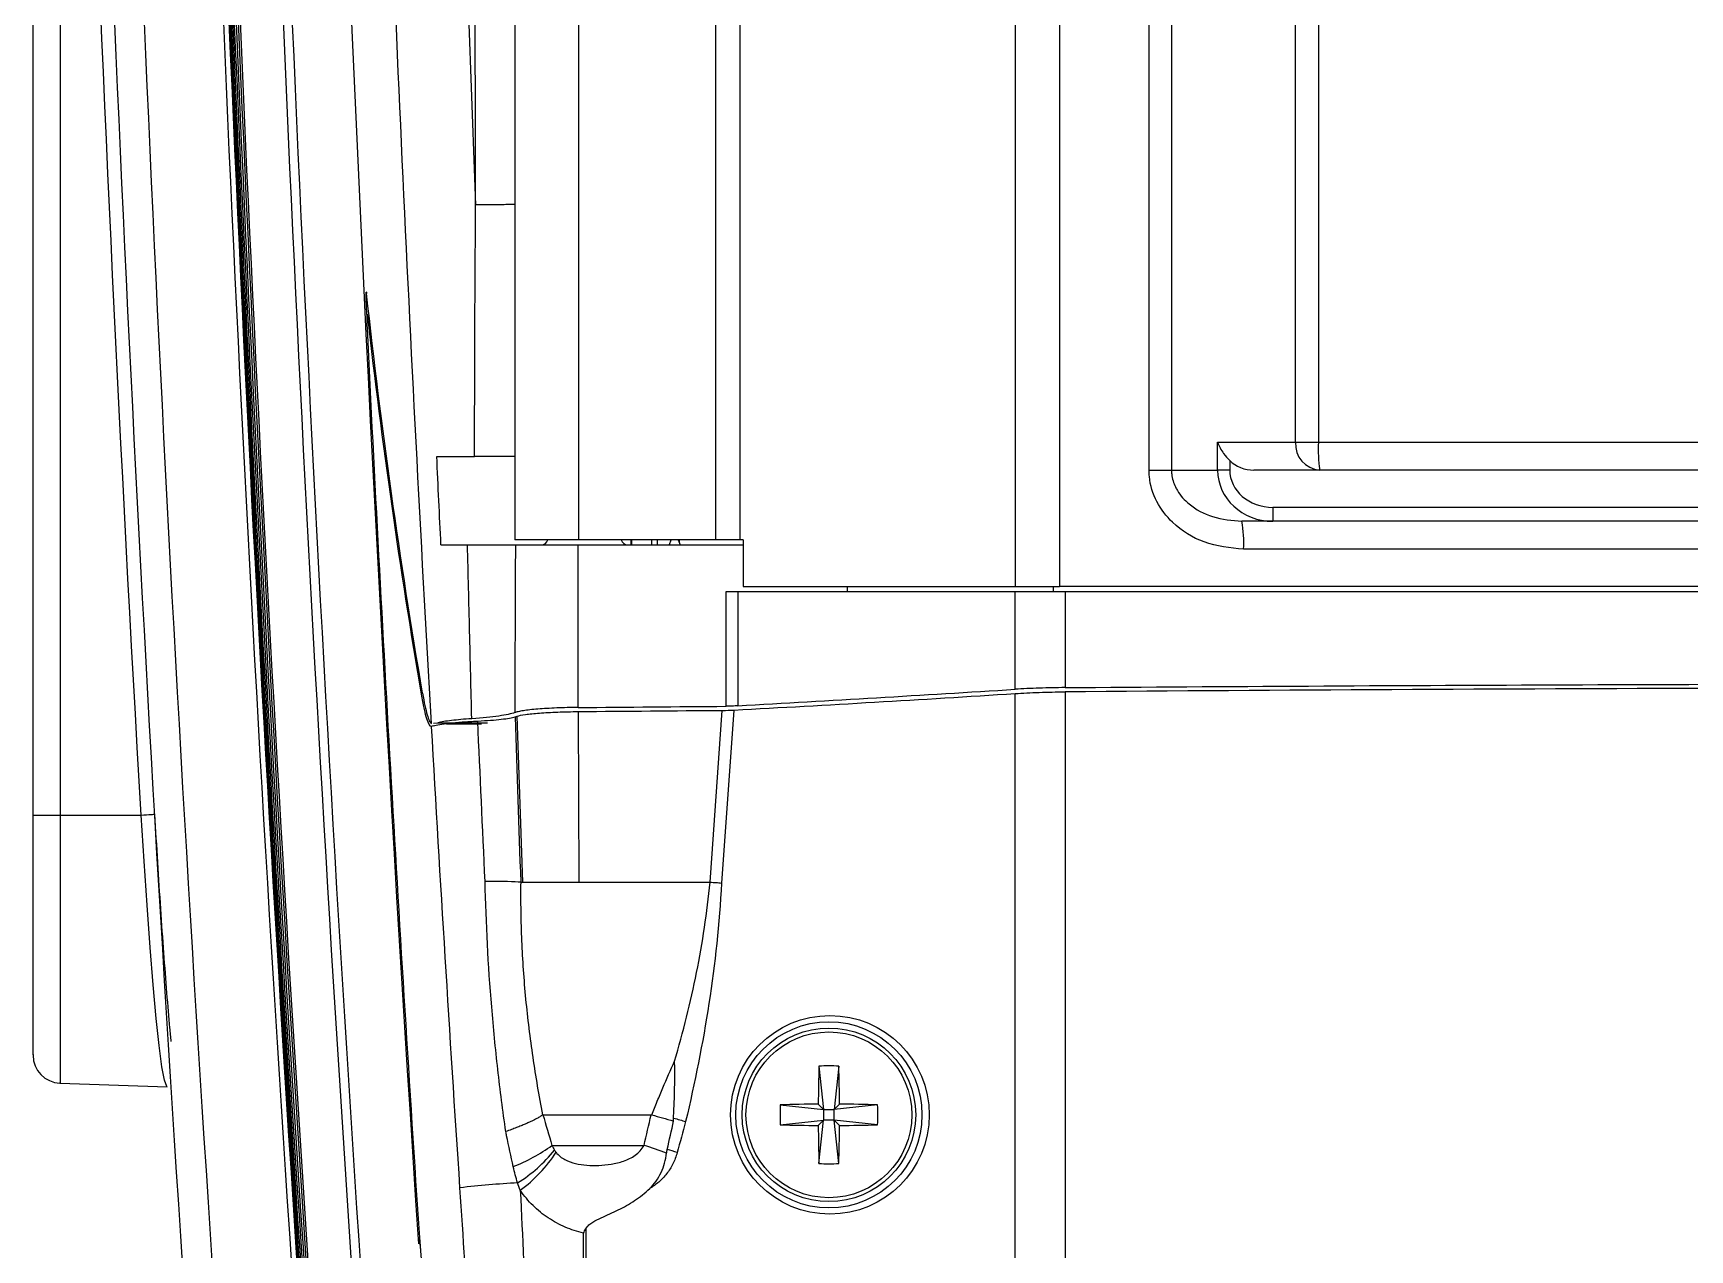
# Model space of a CAD drawing. Extents: x 14.8 to 109.8, y 1.6 to 86.6.
# Drawn here: x 44.698 to 48.258, y 5.085 to 7.7 of the extents above; entities that cross this region are included whole.
import ezdxf

# ---------------------------------------------------------------- set-up
doc = ezdxf.new("R2010")
doc.units = 0
doc.header["$MEASUREMENT"] = 0
doc.layers.add('OBJECT', color=7, linetype='CONTINUOUS')

msp = doc.modelspace()

# ---------------------------------------------------------------- linework, layer by layer
at = {"layer": 'OBJECT'}
for p, q in [((46.8094, 6.5107), (46.8094, 12.4804)), ((46.9041, 12.4807), (46.9041, 6.5107)), ((47.0963, 6.7607), (47.0963, 12.4807)), ((47.1444, 12.4807), (47.1444, 6.7607)), ((47.411, 6.8207), (47.411, 12.4807)), ((47.46, 12.4807), (47.46, 6.8207)), ((45.7333, 11.0507), (45.7333, 6.6107)), ((45.8703, 11.0481), (45.8703, 6.6107)), ((46.1655, 6.6107), (46.1655, 11.0476)), ((46.2171, 11.0474), (46.2171, 6.6107)), ((44.7562, 10.6659), (44.7562, 6.0194)), ((44.6983, 6.0194), (44.6983, 9.2435)), ((45.4155, 7.0951), (45.4146, 7.1139)), ((47.2436, 6.8207), (47.411, 6.8207)), ((47.2436, 6.7607), (47.2436, 6.8207)), ((47.411, 6.8207), (47.46, 6.8207)), ((47.46, 6.8207), (48.3458, 6.8207)), ((47.2696, 6.781), (47.2696, 6.7607)), ((47.0963, 6.7607), (47.1444, 6.7607)), ((47.1444, 6.7607), (47.2436, 6.7607)), ((47.2696, 6.7607), (47.2436, 6.7607)), ((47.463, 6.7607), (47.3215, 6.7607)), ((50.5437, 6.7607), (47.463, 6.7607)), ((47.362, 6.6807), (47.362, 6.6507)), ((47.362, 6.6807), (50.6447, 6.6807)), ((47.362, 6.6507), (47.2958, 6.6507)), ((50.6447, 6.6507), (47.362, 6.6507)), ((45.8703, 6.6107), (45.7333, 6.6107)), ((45.7346, 6.6001), (45.8698, 6.6001)), ((45.8698, 6.2506), (45.8698, 6.6001)), ((45.8698, 6.6001), (46.2238, 6.6001)), ((46.1655, 6.6107), (45.8703, 6.6107)), ((45.9833, 6.6001), (45.9833, 6.6107)), ((45.9838, 6.6107), (45.9838, 6.6001)), ((46.0272, 6.6107), (46.0272, 6.6001)), ((46.0394, 6.6107), (46.0394, 6.6001)), ((46.0845, 6.6107), (46.0884, 6.6001)), ((46.0871, 6.6047), (46.0871, 6.6107)), ((46.2171, 6.6107), (46.1655, 6.6107)), ((46.2238, 6.6107), (46.2171, 6.6107)), ((46.2238, 6.6107), (46.2238, 6.5107)), ((50.7074, 6.5907), (47.2992, 6.5907)), ((46.1877, 6.2533), (46.1877, 6.5001)), ((46.1877, 6.5001), (46.2125, 6.5001)), ((46.2125, 6.5001), (46.2125, 6.2541)), ((46.2125, 6.5001), (46.8084, 6.5001)), ((46.2238, 6.5107), (46.8094, 6.5107)), ((46.4485, 6.5001), (46.4485, 6.5107)), ((46.8084, 6.2897), (46.8084, 6.5001)), ((46.8084, 6.5001), (46.916, 6.5001)), ((46.8094, 6.5107), (46.9041, 6.5107)), ((46.8899, 6.5107), (46.8899, 6.5001)), ((51.0932, 6.5107), (46.9041, 6.5107)), ((46.916, 6.5001), (46.916, 6.2932)), ((46.916, 6.5001), (49.0083, 6.5001)), ((46.8084, 4.6139), (46.8084, 6.2805)), ((46.916, 6.2841), (46.916, 4.6139)), ((45.7504, 5.8751), (45.7384, 6.2319)), ((45.8713, 5.8751), (45.8702, 6.2418)), ((46.1528, 5.8751), (46.1792, 6.2443)), ((46.2042, 6.245), (46.1776, 5.8733)), ((45.5583, 6.2166), (45.568, 6.2177)), ((45.568, 6.2177), (45.6747, 6.2177)), ((45.5868, 6.2157), (45.6619, 6.2157)), ((44.7562, 6.0194), (44.9304, 6.0194)), ((45.746, 5.8751), (45.7504, 5.8751)), ((45.8713, 5.8751), (46.1528, 5.8751)), ((46.387, 5.4798), (46.3968, 5.3866)), ((46.4297, 5.4798), (46.4198, 5.3866)), ((44.7562, 5.4431), (44.9865, 5.4351)), ((46.3037, 5.3965), (46.3968, 5.3866)), ((46.3968, 5.3866), (46.3855, 5.398)), ((46.3968, 5.3866), (46.3968, 5.3636)), ((46.3968, 5.3866), (46.4198, 5.3866)), ((46.4312, 5.398), (46.4198, 5.3866)), ((46.513, 5.3965), (46.4198, 5.3866)), ((46.4198, 5.3636), (46.4198, 5.3866)), ((46.3037, 5.3538), (46.3968, 5.3636)), ((46.3855, 5.3523), (46.3968, 5.3636)), ((46.387, 5.2705), (46.3968, 5.3636)), ((46.4198, 5.3636), (46.3968, 5.3636)), ((46.4297, 5.2705), (46.4198, 5.3636)), ((46.4198, 5.3636), (46.4312, 5.3523)), ((46.513, 5.3538), (46.4198, 5.3636)), ((45.8131, 5.3094), (46.0111, 5.3094)), ((45.5315, 5.0849), (45.5283, 5.1114))]:
    msp.add_line(p, q, dxfattribs=at)
at = {"layer": 'OBJECT', "flags": 128}
for points in [[(46.0658, 6.6001), (46.066, 6.6007), (46.0696, 6.6107)], [(44.9866, 5.4367), (44.9853, 5.4358), (44.9803, 5.4493), (44.9749, 5.4783), (44.9689, 5.5238), (44.9627, 5.5819), (44.9562, 5.6543), (44.9497, 5.7349), (44.943, 5.826), (44.9367, 5.9199), (44.9304, 6.0194), (44.9304, 6.0194), (44.9304, 6.0194)], [(45.7932, 5.3751), (45.7932, 5.3751), (45.7932, 5.375)], [(46.0276, 5.3749), (46.0277, 5.3751), (46.0277, 5.3751)]]:
    msp.add_lwpolyline(points, dxfattribs=at)
at = {"layer": 'OBJECT'}
for radius in [0.2, 0.1865, 0.1782]:
    msp.add_circle((46.4083, 5.3751), radius, dxfattribs=at)
for centre, radius, start, end in [((159.0083, 12.6251), 113.7313, 180.78752, 183.794873), ((159.0083, 12.6251), 114.2405, 181.806441, 184.010579), ((159.0083, 12.6251), 114.1766, 181.806441, 184.010705), ((159.0083, 12.6251), 114.0067, 181.809738, 184.015721), ((159.0083, 12.6251), 113.9946, 181.809727, 184.013607), ((159.0083, 12.6251), 113.9943, 181.809732, 184.011601), ((159.0083, 12.6251), 113.9934, 181.809747, 184.009127), ((159.0083, 12.6251), 113.9918, 181.809771, 184.006183), ((159.0083, 12.6251), 113.9897, 181.809806, 184.002768), ((159.0083, 12.6251), 113.9869, 181.80985, 183.998883), ((159.0083, 12.6251), 113.9834, 181.809904, 183.994526), ((159.0083, 12.6251), 113.9794, 181.809968, 183.989694), ((159.0083, 12.6251), 113.9748, 181.810042, 183.984388), ((159.0083, 12.6251), 113.9708, 181.811576, 183.980027), ((159.0083, 12.6251), 113.8783, 181.811576, 183.980027), ((159.0083, 12.6251), 113.7285, 182.801774, 183.788135), ((47.4673, 6.817), 0.0564, 176.1884, 265.5983), ((47.7587, 6.8057), 0.2991, 177.1326, 188.661), ((47.0326, 6.6057), 0.2671, 356.7908, 9.7114), ((45.7903, 6.6151), 0.015, 270, 342.7885), ((45.9763, 6.6151), 0.015, 197.2115, 270), ((44.7583, 5.5031), 0.06, 180.0002, 267.6031), ((49.7603, 5.3777), 3.3749, 178.2672, 179.6561), ((46.4083, 5.0158), 0.4645, 87.3627, 92.6373), ((43.0556, 5.3777), 3.3756, 0.3438, 1.7324), ((46.7679, 5.3751), 0.4647, 177.3641, 182.6359), ((46.4058, 2.0214), 3.3767, 90.3443, 91.7324), ((46.4109, 2.0215), 3.3766, 88.2676, 89.6558), ((46.0487, 5.3751), 0.4647, 357.3641, 2.6359), ((46.4058, 8.7303), 3.3781, 268.2683, 269.6559), ((49.7603, 5.3725), 3.3749, 180.3439, 181.7328), ((43.0556, 5.3725), 3.3756, 358.2676, 359.6562), ((46.4109, 8.7302), 3.378, 270.3441, 271.7317), ((45.5971, 5.6044), 0.3656, 291.3051, 306.2128), ((45.6162, 4.0684), 1.3024, 70.0967, 72.3482), ((45.5783, 5.49), 0.3067, 301.6802, 321.5415), ((45.5647, 5.4595), 0.3055, 306.1965, 327.3323), ((45.9658, 4.9746), 0.3399, 69.9599, 73.7511), ((46.4083, 5.735), 0.465, 267.3655, 272.6345), ((45.8734, 2.9636), 2.2694, 93.3851, 96.5237)]:
    msp.add_arc(centre, radius, start, end, dxfattribs=at)
for centre, major_axis, ratio, start_param, end_param in [((47.3215, 6.8207), (0.0693, 0), 0.866025, 3.864327, 4.712389), ((47.362, 6.7607), (0.1184, 0), 0.929393, 3.141593, 4.712389), ((47.362, 6.7607), (0.0924, 0), 0.866025, 3.141593, 4.712389), ((42.9873, 26.2339), (34.7709, 0), 0.57735, 4.805039, 4.822508), ((39.4963, 45.4377), (68.1995, 0), 0.57735, 4.811028, 4.819813), ((44.5583, 26.2339), (-0.7812, 20.0739), 0.266737, 3.215683, 3.216557), ((1.9558, 45.4377), (450.0583, 0), 0.087489, 4.810118, 4.810828), ((17.0313, 26.2339), (229.5992, -0.7087), 0.08738, 4.838597, 4.839953)]:
    msp.add_ellipse(centre, major_axis=major_axis, ratio=ratio, start_param=start_param, end_param=end_param, dxfattribs=at)
msp.add_ellipse((46.4105, 5.3751), major_axis=(0.2135, 0), ratio=0.999949, dxfattribs=at)
for points, knots in [([(45.5542, 6.2161), (45.5311, 6.6196), (45.5103, 7.0232), (45.473, 7.8306), (45.4565, 8.2344), (45.4137, 9.4462), (45.3939, 10.2542), (45.3827, 11.0623)], [0, 0, 0, 0, 0.25, 0.25, 0.5, 0.5, 1, 1, 1, 1]), ([(45.55, 11.0618), (45.5577, 10.4397), (45.5701, 9.8177), (45.6035, 8.5739), (45.6246, 7.952), (45.6492, 7.3304)], [0, 0, 0, 0, 0.5, 0.5, 1, 1, 1, 1]), ([(45.6492, 7.3307), (45.649, 7.4333), (45.6484, 7.6434), (45.6478, 7.9657), (45.6472, 8.3026), (45.6467, 8.654), (45.6462, 9.0199), (45.6458, 9.4004), (45.6455, 9.7955), (45.6452, 10.205), (45.6449, 10.6292), (45.6448, 10.9168), (45.6447, 11.0631)], [0, 0, 0, 0, 0.082477, 0.168844, 0.259102, 0.353253, 0.451298, 0.553239, 0.659077, 0.768815, 0.882455, 1, 1, 1, 1]), ([(45.7333, 7.3313), (45.7271, 7.3313), (45.7107, 7.3311), (45.6811, 7.3309), (45.6597, 7.3308), (45.6492, 7.3307)], [0, 0, 0, 0, 0.239573, 0.627415, 1, 1, 1, 1]), ([(45.4146, 7.1139), (45.4143, 7.1207), (45.414, 7.1273), (45.4138, 7.138), (45.4138, 7.1417), (45.414, 7.1432)], [0, 0, 0, 0, 0.5, 0.5, 1, 1, 1, 1]), ([(45.4142, 7.1436), (45.4142, 7.1437), (45.4144, 7.1441), (45.4146, 7.1422), (45.4148, 7.1403), (45.4149, 7.14)], [0, 0, 0, 0, 0.220585, 0.87174, 1, 1, 1, 1]), ([(45.4154, 7.096), (45.4153, 7.096), (45.4152, 7.0952), (45.4151, 7.0922), (45.4151, 7.09), (45.4152, 7.0817), (45.4154, 7.0739), (45.4158, 7.066)], [0, 0, 0, 0, 0.25, 0.25, 0.5, 0.5, 1, 1, 1, 1]), ([(47.2436, 6.8207), (47.2436, 6.8206), (47.2465, 6.8124), (47.2537, 6.7984), (47.265, 6.786), (47.2696, 6.781)], [0, 0, 0, 0, 0.006096, 0.597634, 1, 1, 1, 1]), ([(45.5657, 6.7901), (45.5763, 6.7901), (45.5885, 6.7901), (45.6091, 6.7901), (45.6164, 6.7901), (45.6313, 6.7901), (45.639, 6.7901), (45.647, 6.7901)], [0, 0, 0, 0, 0.5, 0.5, 0.75, 0.75, 1, 1, 1, 1]), ([(45.7333, 6.7901), (45.7264, 6.7901), (45.7092, 6.7901), (45.6784, 6.7901), (45.6574, 6.7901), (45.647, 6.7901)], [0, 0, 0, 0, 0.250793, 0.625221, 1, 1, 1, 1]), ([(47.2992, 6.5907), (47.2704, 6.5937), (47.2148, 6.5993), (47.1499, 6.6402), (47.1102, 6.6912), (47.0971, 6.7326), (47.0964, 6.756), (47.0963, 6.7607)], [0, 0, 0, 0, 0.29519, 0.568483, 0.759604, 0.951744, 1, 1, 1, 1]), ([(47.1444, 6.7607), (47.1445, 6.7577), (47.1449, 6.7452), (47.1497, 6.7301), (47.1616, 6.708), (47.1857, 6.6817), (47.234, 6.6561), (47.2744, 6.6526), (47.2958, 6.6507)], [0, 0, 0, 0, 0.043353, 0.177325, 0.219714, 0.404379, 0.685114, 1, 1, 1, 1]), ([(45.5746, 6.6001), (45.5824, 6.6001), (45.5911, 6.6001), (45.6102, 6.6001), (45.6207, 6.6001), (45.6317, 6.6001)], [0, 0, 0, 0, 0.5, 0.5, 1, 1, 1, 1]), ([(45.6409, 6.2265), (45.6393, 6.2891), (45.6378, 6.3517), (45.6362, 6.4143), (45.6347, 6.4763), (45.6332, 6.5382), (45.6317, 6.6001)], [0, 0, 0, 0, 0.004773913, 0.004773913, 0.004773913, 0.00949513, 0.00949513, 0.00949513, 0.00949513]), ([(45.6317, 6.6001), (45.6442, 6.6001), (45.6557, 6.6001), (45.677, 6.6001), (45.6868, 6.6001), (45.7132, 6.6001), (45.7262, 6.6001), (45.7346, 6.6001)], [0, 0, 0, 0, 0.25, 0.25, 0.5, 0.5, 1, 1, 1, 1]), ([(45.7346, 6.6001), (45.7343, 6.5361), (45.7341, 6.4721), (45.7338, 6.4081), (45.7336, 6.3519), (45.7334, 6.2956), (45.7332, 6.2394)], [0, 0, 0, 0, 0.004878654, 0.004878654, 0.004878654, 0.009163972, 0.009163972, 0.009163972, 0.009163972]), ([(45.5544, 6.2098), (45.5513, 6.2095), (45.548, 6.2149), (45.5427, 6.2314), (45.5409, 6.2383), (45.5373, 6.2548), (45.5355, 6.2643), (45.5336, 6.2752)], [0, 0, 0, 0, 0.5, 0.5, 0.75, 0.75, 1, 1, 1, 1]), ([(45.5351, 6.2812), (45.5385, 6.2612), (45.5418, 6.2459), (45.5466, 6.2295), (45.5481, 6.2251), (45.5512, 6.2188), (45.5527, 6.2168), (45.5542, 6.2161)], [0, 0, 0, 0, 0.5, 0.5, 0.75, 0.75, 1, 1, 1, 1]), ([(46.916, 6.2932), (46.897, 6.2931), (46.8785, 6.2927), (46.8425, 6.2915), (46.8249, 6.2907), (46.8084, 6.2897)], [0, 0, 0, 0, 0.5, 0.5, 1, 1, 1, 1]), ([(46.8084, 6.2805), (46.8249, 6.2815), (46.8422, 6.2824), (46.8781, 6.2836), (46.897, 6.284), (46.916, 6.2841)], [0, 0, 0, 0, 0.5, 0.5, 1, 1, 1, 1]), ([(45.7332, 6.2394), (45.7261, 6.2368), (45.7147, 6.2344), (45.683, 6.2299), (45.6637, 6.228), (45.6409, 6.2265)], [0, 0, 0, 0, 0.5, 0.5, 1, 1, 1, 1]), ([(45.6537, 6.2214), (45.6735, 6.2224), (45.6903, 6.2237), (45.7179, 6.2268), (45.7278, 6.2285), (45.7338, 6.2305)], [0, 0, 0, 0, 0.5, 0.5, 1, 1, 1, 1]), ([(45.8698, 6.2506), (45.8538, 6.2505), (45.8383, 6.2501), (45.8161, 6.2492), (45.809, 6.2488), (45.7955, 6.248), (45.789, 6.2476), (45.7769, 6.2466), (45.7711, 6.246), (45.7608, 6.2448), (45.7561, 6.2442), (45.7476, 6.2429), (45.7439, 6.2422), (45.7377, 6.2408), (45.7351, 6.2401), (45.7332, 6.2394)], [0, 0, 0, 0, 0.25, 0.25, 0.375, 0.375, 0.5, 0.5, 0.625, 0.625, 0.75, 0.75, 0.875, 0.875, 1, 1, 1, 1]), ([(45.7384, 6.2319), (45.7423, 6.2332), (45.7484, 6.2344), (45.7648, 6.2367), (45.7749, 6.2377), (45.7924, 6.2391), (45.7987, 6.2395), (45.8117, 6.2402), (45.8185, 6.2405), (45.8327, 6.241), (45.84, 6.2412), (45.8549, 6.2416), (45.8625, 6.2417), (45.8702, 6.2418)], [0, 0, 0, 0, 0.25, 0.25, 0.5, 0.5, 0.625, 0.625, 0.75, 0.75, 0.875, 0.875, 1, 1, 1, 1]), ([(46.2125, 6.2541), (46.2087, 6.2539), (46.2047, 6.2537), (46.1964, 6.2535), (46.1921, 6.2534), (46.1877, 6.2533)], [0, 0, 0, 0, 0.5, 0.5, 1, 1, 1, 1]), ([(45.5591, 6.2111), (45.5622, 6.2121), (45.5665, 6.2131), (45.578, 6.215), (45.5849, 6.216), (45.597, 6.2173), (45.6013, 6.2177), (45.6105, 6.2185), (45.6154, 6.219), (45.6308, 6.2201), (45.6418, 6.2208), (45.6537, 6.2214)], [0, 0, 0, 0, 0.25, 0.25, 0.5, 0.5, 0.625, 0.625, 0.75, 0.75, 1, 1, 1, 1]), ([(45.6409, 6.2265), (45.6327, 6.2259), (45.6248, 6.2253), (45.6104, 6.224), (45.6037, 6.2233), (45.5914, 6.2218), (45.5858, 6.221), (45.5759, 6.2194), (45.5716, 6.2185), (45.568, 6.2177)], [0, 0, 0, 0, 0.25, 0.25, 0.5, 0.5, 0.75, 0.75, 1, 1, 1, 1]), ([(44.6983, 5.5046), (44.6983, 5.5042), (44.6983, 5.5023), (44.6983, 5.5138), (44.6983, 5.5392), (44.6983, 5.5791), (44.6983, 5.6315), (44.6983, 5.6946), (44.6983, 5.7675), (44.6983, 5.8469), (44.6983, 5.9319), (44.6983, 5.99), (44.6983, 6.0194)], [0, 0, 0, 0, 0.032475, 0.141332, 0.247069, 0.355867, 0.461635, 0.570472, 0.676319, 0.785241, 0.891086, 1, 1, 1, 1]), ([(44.6983, 6.0194), (44.6983, 6.0194), (44.6998, 6.0194), (44.7056, 6.0194), (44.7098, 6.0194), (44.7205, 6.0194), (44.7269, 6.0194), (44.7409, 6.0194), (44.7486, 6.0194), (44.7562, 6.0194)], [0, 0, 0, 0, 0.25, 0.25, 0.5, 0.5, 0.75, 0.75, 1, 1, 1, 1]), ([(44.7562, 6.0194), (44.7562, 6.0194), (44.7562, 5.9871), (44.7562, 5.9222), (44.7562, 5.8277), (44.7562, 5.7387), (44.7562, 5.6576), (44.7562, 5.5869), (44.7562, 5.5284), (44.7562, 5.4838), (44.7562, 5.4552), (44.7562, 5.4424), (44.7562, 5.4444), (44.7562, 5.4449)], [0, 0, 0, 0, 0.000003, 0.107374, 0.214744, 0.322133, 0.429521, 0.53683, 0.644141, 0.751409, 0.858678, 0.965993, 1, 1, 1, 1]), ([(44.9304, 6.0194), (44.9382, 6.0199), (44.9458, 6.0203), (44.9564, 6.021), (44.9595, 6.0212), (44.9593, 6.0212)], [0, 0, 0, 0, 0.5, 0.5, 1, 1, 1, 1]), ([(44.9593, 6.0212), (44.9613, 5.9866), (44.9654, 5.9176), (44.9719, 5.8169), (44.9785, 5.7219), (44.9851, 5.636), (44.9905, 5.5718), (44.9935, 5.5421), (44.9945, 5.5324)], [0, 0, 0, 0, 0.1824724, 0.3649445, 0.5473849, 0.729824, 0.9121711, 1, 1, 1, 1]), ([(45.714, 5.339), (45.7077, 5.3835), (45.7019, 5.4281), (45.6918, 5.5175), (45.6874, 5.5622), (45.6762, 5.6968), (45.6715, 5.7867), (45.6695, 5.8768)], [0, 0, 0, 0, 0.25, 0.25, 0.5, 0.5, 1, 1, 1, 1]), ([(45.746, 5.8751), (45.7402, 5.8755), (45.7304, 5.8759), (45.7044, 5.8765), (45.688, 5.8767), (45.6695, 5.8768)], [0, 0, 0, 0, 0.5, 0.5, 1, 1, 1, 1]), ([(45.746, 5.8751), (45.7454, 5.8332), (45.7461, 5.7913), (45.7497, 5.7074), (45.7526, 5.6655), (45.7606, 5.5821), (45.7657, 5.5404), (45.7749, 5.4782), (45.7782, 5.4575), (45.7853, 5.4163), (45.7891, 5.3957), (45.7932, 5.3751)], [0, 0, 0, 0, 0.25, 0.25, 0.5, 0.5, 0.75, 0.75, 0.875, 0.875, 1, 1, 1, 1]), ([(45.7504, 5.8751), (45.7541, 5.8751), (45.7598, 5.8751), (45.7748, 5.8751), (45.7841, 5.8751), (45.8056, 5.8751), (45.8177, 5.8751), (45.8436, 5.8751), (45.8574, 5.8751), (45.8713, 5.8751)], [0, 0, 0, 0, 0.25, 0.25, 0.5, 0.5, 0.75, 0.75, 1, 1, 1, 1]), ([(46.0767, 5.4903), (46.0949, 5.5532), (46.111, 5.6167), (46.1304, 5.7129), (46.1361, 5.7451), (46.1457, 5.8099), (46.1497, 5.8425), (46.1528, 5.8751)], [0, 0, 0, 0, 0.5, 0.5, 0.75, 0.75, 1, 1, 1, 1]), ([(46.1528, 5.8751), (46.1572, 5.8749), (46.1615, 5.8746), (46.1697, 5.874), (46.1738, 5.8736), (46.1776, 5.8733)], [0, 0, 0, 0, 0.5, 0.5, 1, 1, 1, 1]), ([(46.1776, 5.8733), (46.173, 5.7865), (46.1636, 5.7003), (46.1373, 5.5291), (46.1204, 5.4443), (46.1004, 5.3605)], [0, 0, 0, 0, 0.5, 0.5, 1, 1, 1, 1]), ([(46.0277, 5.3751), (46.0316, 5.3848), (46.0355, 5.3945), (46.0435, 5.4138), (46.0475, 5.4234), (46.0596, 5.4523), (46.068, 5.4714), (46.0767, 5.4903)], [0, 0, 0, 0, 0.25, 0.25, 0.5, 0.5, 1, 1, 1, 1]), ([(45.7932, 5.375), (45.7925, 5.3744), (45.7909, 5.3733), (45.788, 5.3714), (45.7846, 5.3693), (45.7804, 5.3669), (45.7755, 5.3643), (45.7697, 5.3615), (45.763, 5.3584), (45.7554, 5.355), (45.7467, 5.3514), (45.7369, 5.3475), (45.726, 5.3433), (45.718, 5.3405), (45.714, 5.339)], [0, 0, 0, 0, 0.058861, 0.122174, 0.189938, 0.262153, 0.338818, 0.419932, 0.505495, 0.595505, 0.689962, 0.788865, 0.892211, 1, 1, 1, 1]), ([(45.7937, 5.3751), (45.7937, 5.3751), (45.7938, 5.3751), (45.7968, 5.3751), (45.8045, 5.3751), (45.8204, 5.3751), (45.8402, 5.3751), (45.8559, 5.3751), (45.8796, 5.3751), (45.9155, 5.3751), (45.9757, 5.3751), (46.0111, 5.3751), (46.0263, 5.3751)], [0.0452697, 0.0452697, 0.0452697, 0.0452697, 0.0453668, 0.0453668, 0.0691267, 0.0928866, 0.1166464, 0.1404063, 0.1404063, 0.1837907, 0.227175, 0.268674, 0.268674, 0.268674, 0.268674]), ([(45.73, 5.2638), (45.7252, 5.2859), (45.7205, 5.308), (45.7158, 5.3301), (45.7152, 5.3331), (45.7146, 5.336), (45.714, 5.339)], [0, 0, 0, 0, 0.001730374, 0.001730374, 0.001730374, 0.001961165, 0.001961165, 0.001961165, 0.001961165]), ([(45.8219, 5.2946), (45.8274, 5.2877), (45.8339, 5.2827), (45.8482, 5.275), (45.8557, 5.2724), (45.8715, 5.2687), (45.8796, 5.2676), (45.8964, 5.2663), (45.905, 5.2662), (45.9226, 5.2669), (45.9315, 5.2677), (45.9494, 5.2706), (45.9585, 5.2727), (45.976, 5.2787), (45.9846, 5.2828), (45.9998, 5.2939), (46.0066, 5.301), (46.0111, 5.3094)], [0, 0, 0, 0, 0.125, 0.125, 0.25, 0.25, 0.375, 0.375, 0.5, 0.5, 0.625, 0.625, 0.75, 0.75, 0.875, 0.875, 1, 1, 1, 1]), ([(46.0823, 5.2939), (46.08, 5.2854), (46.0769, 5.2774), (46.0693, 5.2622), (46.0647, 5.255), (46.0545, 5.2419), (46.0489, 5.236), (46.0367, 5.2254), (46.0301, 5.2208), (46.0233, 5.2168)], [0, 0, 0, 0, 0.25, 0.25, 0.5, 0.5, 0.75, 0.75, 1, 1, 1, 1]), ([(46.0233, 5.2168), (46.0332, 5.2267), (46.0414, 5.2381), (46.0539, 5.2641), (46.0578, 5.2781), (46.0596, 5.293)], [0, 0, 0, 0, 0.5, 0.5, 1, 1, 1, 1]), ([(45.8807, 5.1208), (45.8675, 5.124), (45.8544, 5.1284), (45.8291, 5.1392), (45.817, 5.1458), (45.7995, 5.1574), (45.7938, 5.1615), (45.7829, 5.1704), (45.7776, 5.1751), (45.7625, 5.19), (45.7533, 5.2009), (45.7451, 5.213)], [0, 0, 0, 0, 0.25, 0.25, 0.5, 0.5, 0.625, 0.625, 0.75, 0.75, 1, 1, 1, 1]), ([(45.8859, 5.1302), (45.8876, 5.1335), (45.89, 5.1362), (45.8953, 5.1408), (45.8982, 5.1428), (45.9069, 5.1482), (45.9129, 5.1511), (45.9312, 5.1596), (45.9436, 5.1649), (45.9677, 5.1767), (45.9795, 5.1832), (45.9966, 5.1945), (46.0021, 5.1985), (46.013, 5.2072), (46.0183, 5.2118), (46.0233, 5.2168)], [0, 0, 0, 0, 0.0625, 0.0625, 0.125, 0.125, 0.25, 0.25, 0.5, 0.5, 0.75, 0.75, 0.875, 0.875, 1, 1, 1, 1]), ([(45.8815, 4.8727), (45.8813, 4.9127), (45.8812, 4.9527), (45.8811, 4.9927), (45.8809, 5.0354), (45.8808, 5.0781), (45.8807, 5.1208)], [0, 0, 0, 0, 0.003048, 0.003048, 0.003048, 0.006302138, 0.006302138, 0.006302138, 0.006302138])]:
    msp.add_open_spline(points, degree=3, knots=knots, dxfattribs=at)
for points in [[(44.9304, 6.0194), (44.8408, 7.5673), (44.7828, 9.1162), (44.7562, 10.6659)], [(45.4316, 4.625), (45.3284, 6.0901), (45.2535, 7.5572), (45.2071, 9.0251)], [(45.647, 6.7901), (45.647, 6.9703), (45.6478, 7.1505), (45.6492, 7.3307)], [(45.5351, 6.2812), (45.4863, 6.5671), (45.4463, 6.8534), (45.4149, 7.14)], [(45.4173, 7.0921), (45.417, 7.0947), (45.4168, 7.096), (45.4166, 7.096)], [(45.5336, 6.2752), (45.487, 6.5472), (45.4482, 6.8195), (45.4173, 7.0921)], [(45.5746, 6.6001), (45.5716, 6.6635), (45.5686, 6.7268), (45.5657, 6.7901)], [(46.916, 6.2932), (47.6135, 6.2985), (48.3109, 6.3013), (49.0083, 6.3013)], [(48.3205, 6.2916), (47.8523, 6.2903), (47.3842, 6.2878), (46.916, 6.2841)], [(45.7338, 6.2305), (45.7379, 6.112), (45.742, 5.9936), (45.746, 5.8751)], [(46.1792, 6.2443), (46.188, 6.2443), (46.1965, 6.2446), (46.2042, 6.245)], [(45.5591, 6.2111), (45.5567, 6.2103), (45.5551, 6.2099), (45.5544, 6.2098)], [(45.6155, 5.2183), (45.5936, 5.5487), (45.5733, 5.8792), (45.5544, 6.2098)], [(45.6695, 5.8768), (45.6642, 5.9916), (45.6589, 6.1065), (45.6537, 6.2214)], [(46.1528, 5.8751), (46.1528, 5.8751), (46.1528, 5.8751), (46.1528, 5.8751)], [(46.0746, 5.3681), (46.0769, 5.409), (46.0775, 5.4499), (46.0767, 5.4903)], [(45.7932, 5.375), (45.7934, 5.3751), (45.7936, 5.3751), (45.7937, 5.3751)], [(45.7937, 5.3751), (45.8002, 5.3533), (45.8067, 5.3314), (45.8131, 5.3094)], [(46.0111, 5.3094), (46.0161, 5.3313), (46.0212, 5.3532), (46.0263, 5.3751)], [(46.0263, 5.3751), (46.0268, 5.3751), (46.0272, 5.375), (46.0276, 5.3749)], [(46.0276, 5.3749), (46.0425, 5.3709), (46.0583, 5.3665), (46.0745, 5.3617)], [(46.0609, 5.3009), (46.0656, 5.3211), (46.0701, 5.3414), (46.0745, 5.3617)], [(46.0745, 5.3617), (46.0745, 5.3638), (46.0746, 5.366), (46.0746, 5.3681)], [(46.0746, 5.3681), (46.0837, 5.3658), (46.0926, 5.3631), (46.1004, 5.3605)], [(46.1004, 5.3605), (46.0944, 5.3383), (46.0884, 5.3161), (46.0823, 5.2939)], [(45.8131, 5.3094), (45.8146, 5.3058), (45.8164, 5.3024), (45.8185, 5.2993)], [(45.8185, 5.2993), (45.8195, 5.2977), (45.8207, 5.2961), (45.8219, 5.2946)], [(46.0596, 5.293), (46.0599, 5.2957), (46.0603, 5.2983), (46.0609, 5.3009)], [(45.7394, 5.229), (45.7356, 5.2404), (45.7325, 5.252), (45.73, 5.2638)], [(45.637, 4.9013), (45.6297, 5.007), (45.6225, 5.1126), (45.6155, 5.2183)], [(45.7451, 5.213), (45.7431, 5.2183), (45.7411, 5.2236), (45.7394, 5.229)], [(45.7451, 5.213), (45.7499, 5.1129), (45.7546, 5.0128), (45.7593, 4.9127)], [(45.8807, 5.1208), (45.8825, 5.124), (45.8842, 5.1271), (45.8859, 5.1302)], [(45.8859, 5.1302), (45.8856, 5.0444), (45.8854, 4.9586), (45.8851, 4.8727)], [(45.5283, 5.1114), (45.5629, 4.7036), (45.601, 4.2969), (45.6428, 3.8911)]]:
    msp.add_open_spline(points, degree=3, dxfattribs=at)

doc.saveas('drawing.dxf')
